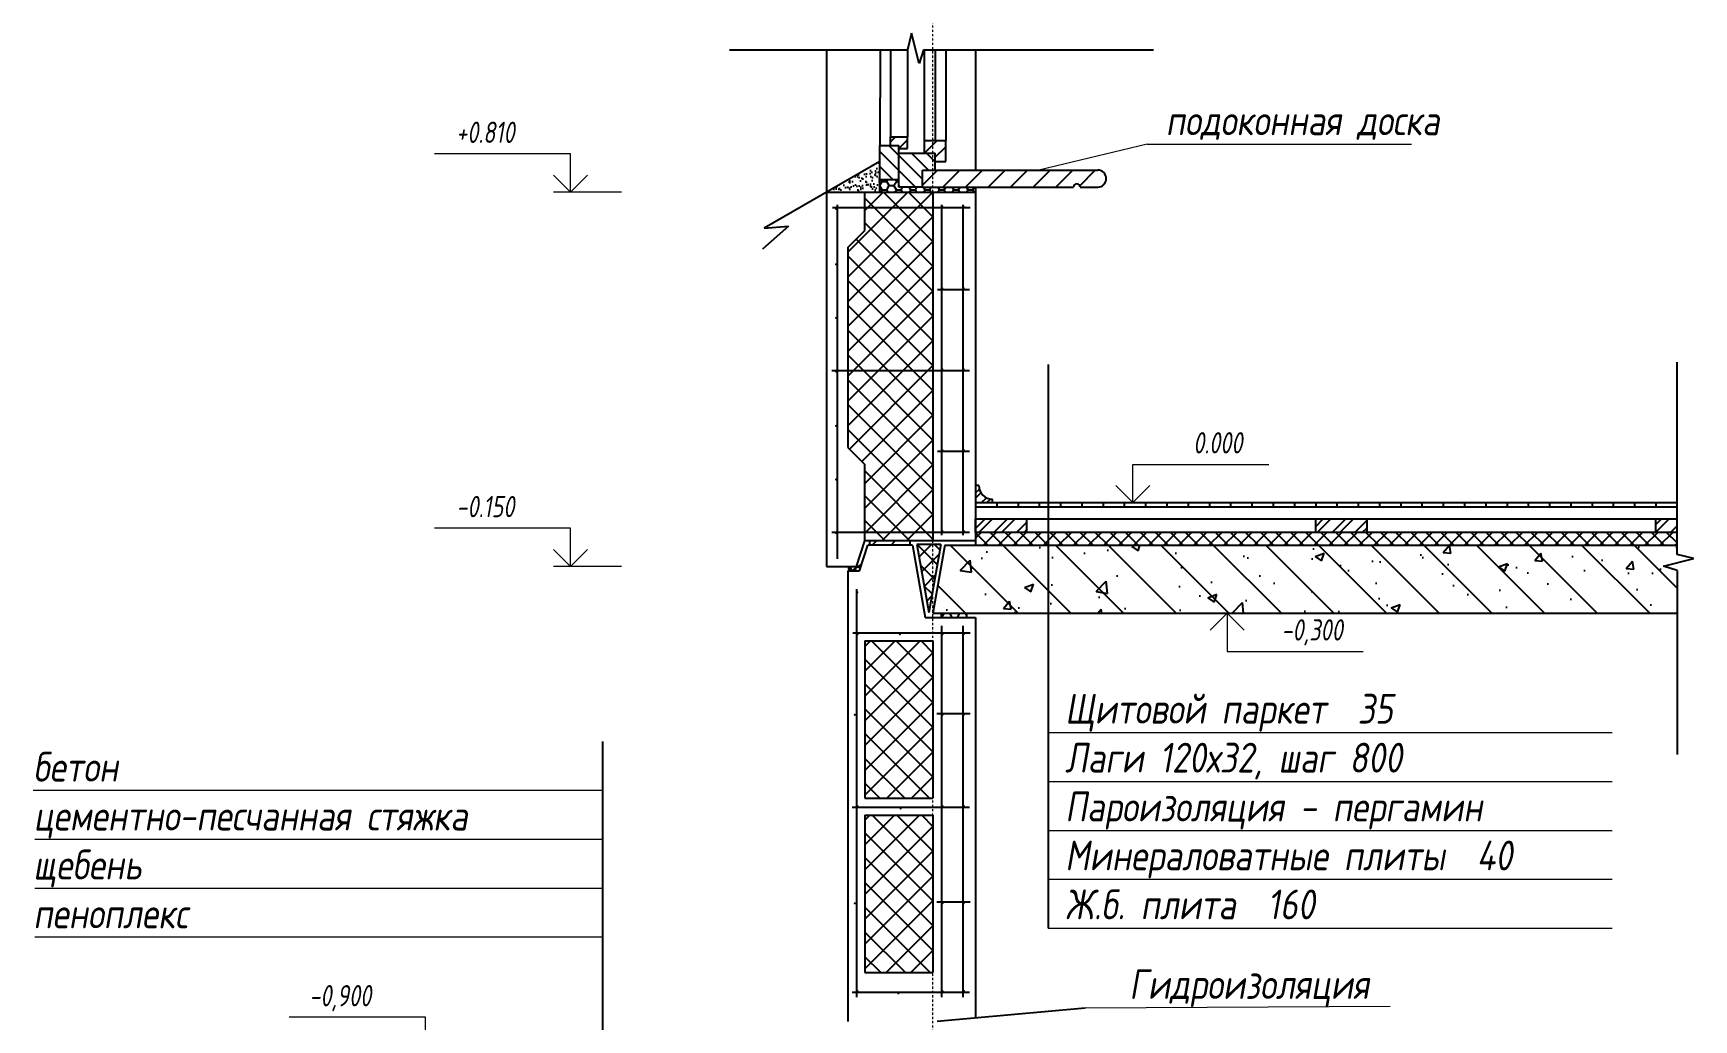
# Model space of a CAD drawing. Header units: millimetres. Extents: x -257254 to 390979, y -202328 to 355504.
# Drawn here: x 187879 to 207405, y 310860 to 322458 of the extents above; entities that cross this region are included whole.
import ezdxf
from ezdxf.enums import TextEntityAlignment as Align

# ---------------------------------------------------------------- set-up
doc = ezdxf.new("R2010")
doc.units = ezdxf.units.MM
doc.linetypes.add('DASHDOTX2', pattern=[50.8, 25.4, -12.7, 0, -12.7])
doc.layers.get('0').update_dxf_attribs({"lineweight": 25})
doc.layers.add('A-Wall-H', color=250, linetype='Continuous', lineweight=20)
doc.layers.add('RAZMER', color=250, linetype='Continuous', lineweight=13)
for name, color, linetype in [('АРМАТУРА', 134, 'Continuous'), ('ВЫНОСКИ_Р_СТ', 130, 'Continuous'), ('ГЕРМЕТИК', 50, 'Continuous'), ('ЛАГИ', 210, 'Continuous'), ('НЕНЕСУЩ_СТЕНЫ', 232, 'Continuous'), ('ОКНА_Р_СТ', 90, 'Continuous'), ('ПАРКЕТ', 30, 'Continuous'), ('ПЛИТЫ_ПЕРЕКРЫТИЯ', 10, 'Continuous'), ('ПОЛ', 250, 'Continuous'), ('ПРОКЛАДКА', 250, 'Continuous'), ('ПРОЁМЫ', 134, 'Continuous'), ('РАЗДЕЛИТ_ЛИНИИ', 60, 'Continuous'), ('СТЫКИ_ГОРИЗ', 190, 'Continuous'), ('УПРУГ_РЕЗ_ПРОКЛАДКА', 130, 'Continuous'), ('УТЕПЛИТЕЛЬ', 30, 'Continuous'), ('ШТРИХ_ПП', 20, 'Continuous'), ('ШТРИХ_УРП', 120, 'Continuous'), ('图框_标题栏属性', 1, 'Continuous')]:
    doc.layers.add(name, color=color, linetype=linetype)
doc.styles.add('SIMPLEX', font='simplex.shx', dxfattribs={"width": 0.8, "oblique": 10})
doc.styles.get("Standard").update_dxf_attribs({"font": 'GOST_Common.ttf'})

# ---------------------------------------------------------------- blocks, each defined once
blk = doc.blocks.new('OTM_LEVEL_2')
at = {"color": 0, "linetype": 'ByBlock'}
for p, q in [((6, 0), (6, 4.5)), ((6, 4.5), (22, 4.5)), ((6, 0), (4, 2)), ((6, 0), (8, 2)), ((0, 0), (8, 0))]:
    blk.add_line(p, q, dxfattribs=at)
at = {"linetype": 'ByBlock'}
blk.add_attdef('OTM_LEVEL', text='', height=2.5, dxfattribs=at).set_placement((20, 6), align=Align.MIDDLE)

msp = doc.modelspace()

# ---------------------------------------------------------------- hatches: boundary and pattern name
at = {"layer": 'ЛАГИ'}
h = msp.add_hatch(dxfattribs=at)
h.set_pattern_fill('ANSI32', color=0, scale=500, style=0)
h.set_pattern_definition([(45, (131372.34, 353260.46), (-132.58252, 132.58252), []), (45, (131460.73, 353260.46), (-132.58252, 132.58252), [])])
h.paths.add_polyline_path([(199558.89273, 316749.39287), (198958.89273, 316749.39287), (198958.89273, 316589.39287), (199558.89273, 316589.39287)])
h.paths.add_polyline_path([(203558.89273, 316749.39287), (202958.89273, 316749.39287), (202958.89273, 316589.39287), (203558.89273, 316589.39287)])
h.paths.add_polyline_path([(207208.89273, 316749.39287), (206958.89273, 316749.39287), (206958.89273, 316589.39287), (207208.89273, 316589.39287)])
at = {"layer": 'ОКНА_Р_СТ'}
h = msp.add_hatch(dxfattribs=at)
h.set_pattern_fill('ANSI31', color=0, scale=1000, style=0)
h.set_pattern_definition([(45, (131372.34, 368260.46), (-88.38835, 88.38835), [])])
h.paths.add_polyline_path([(198486.41682, 321048.26311), (198486.41682, 320948.26311), (198608.89273, 320948.26311), (198608.89273, 321198.26311), (198358.89273, 321198.26311), (198358.89273, 321048.26311)])
h.paths.add_polyline_path([(198058.89273, 321139.39287), (198058.89273, 321101.51718), (198158.89273, 321101.51718), (198158.89273, 321239.39287), (197958.89273, 321239.39287), (197958.89273, 321139.39287)])
h = msp.add_hatch(dxfattribs=at)
h.set_pattern_fill('ANSI31', color=0, scale=1000, angle=90, style=0)
h.set_pattern_definition([(135, (131372.34, 368260.46), (-88.38835, -88.38835), [])])
h.paths.add_polyline_path([(198058.89273, 320989.39287), (198058.89273, 321139.39287), (197833.89273, 321139.39287), (197833.89273, 320739.39287), (198058.89273, 320739.39287)])
h.paths.add_polyline_path([(198336.41682, 320848.26311), (198486.41682, 320848.26311), (198486.41682, 321048.26311), (198058.89273, 321048.26311), (198058.89273, 320989.39287), (198058.89273, 320648.26311), (198336.41682, 320648.26311)])
h = msp.add_hatch(dxfattribs=at)
h.set_pattern_fill('AR-SAND', color=0, scale=50, style=0)
h.set_pattern_definition([(37.5, (131372.34, 368260.46), (-3.14967, 96.34119), [0, -76, 0, -85, 0, -81.25]), (7.5, (131372.34, 368260.46), (88.48884, 141.1073), [0, -41, 0, -68.5, 0, -26.25]), (327.5, (131310.84, 368260.46), (155.70709, 0.28295), [0, -25, 0, -90, 0, -117.5]), (317.5, (131310.84, 368260.46), (150.30633, 43.88378), [0, -12.5, 0, -59, 0, -67.5])])
h.paths.add_polyline_path([(197833.89273, 320739.39287), (197833.89273, 320950.23679), (197208.89273, 320589.39287), (197833.89273, 320589.39287)])
h = msp.add_hatch(dxfattribs=at)
h.set_pattern_fill('ANSI31', color=0, scale=1500, style=0)
h.set_pattern_definition([(45, (131372.34, 368260.46), (-132.58252, 132.58252), [])])
h.paths.add_polyline_path([(200113.32787, 320648.26311, -1), (200188.32787, 320648.26311), (200396.87996, 320648.26311, 1), (200396.87996, 320848.26311), (198336.41682, 320848.26311), (198336.41682, 320648.26311)])
h = msp.add_hatch(dxfattribs=at)
h.set_pattern_fill('HONEY', color=0, scale=450, style=0)
h.set_pattern_definition([(0, (131372.34, 368260.46), (84.375, 48.71393), [56.25, -112.5]), (120, (131372.34, 368260.46), (-84.375, 48.71393), [56.25, -112.5]), (60, (131372.34, 368260.46), (2e-07, 97.427858), [-112.5, 56.25])])
h.paths.add_polyline_path([(198958.89273, 320589.39287), (198958.89273, 320648.26311), (198336.41682, 320648.26311), (198058.89273, 320648.26311), (198058.89273, 320739.39287), (197833.89273, 320739.39287), (197833.89273, 320589.39287)])
at = {"layer": 'ПАРКЕТ'}
h = msp.add_hatch(dxfattribs=at)
h.set_pattern_fill('ANSI32', color=0, scale=350, style=0)
h.set_pattern_definition([(45, (131372.34, 368260.46), (-92.80777, 92.80777), []), (45, (131434.21, 368260.46), (-92.80777, 92.80777), [])])
h.paths.add_polyline_path([(198998.89273, 317139.39287), (198958.89273, 317139.39287), (198958.89273, 316939.39287), (199158.89273, 316939.39287), (199158.89273, 316979.39287, -0.4142135624)])
at = {"layer": 'ПРОКЛАДКА'}
h = msp.add_hatch(dxfattribs=at)
h.set_pattern_fill('ANSI31', color=0, scale=1250, style=0)
h.set_pattern_definition([(45, (131372.34, 353260.46), (-110.48543, 110.48543), [])])
h.paths.add_polyline_path([(198192.69577, 316439.39287), (198192.69577, 316489.39287), (197717.69577, 316489.39287), (197717.69577, 316439.39287)])
at = {"layer": 'УТЕПЛИТЕЛЬ'}
h = msp.add_hatch(dxfattribs=at)
h.set_pattern_fill('ANSI37', color=0, scale=1650, style=0)
h.set_pattern_definition([(45, (131372.34, 353260.46), (-145.8408, 145.8408), []), (135, (131372.34, 353260.46), (-145.8408, -145.8408), [])])
h.paths.add_polyline_path([(197458.89273, 317586.86878), (197656.36864, 317389.39287), (197656.36864, 316489.39287), (198458.89273, 316489.39287), (198458.89273, 320589.39287), (197656.36864, 320589.39287), (197656.36864, 320136.86878), (197458.89273, 319939.39287)])
h = msp.add_hatch(dxfattribs=at)
h.set_pattern_fill('ANSI37', color=0, scale=1000, style=0)
h.set_pattern_definition([(45, (131372.34, 368260.46), (-88.38835, 88.38835), []), (135, (131372.34, 368260.46), (-88.38835, -88.38835), [])])
h.paths.add_polyline_path([(207208.89273, 316589.39287), (198958.89273, 316589.39287), (198958.89273, 316439.39287), (207208.89273, 316439.39287)])
h = msp.add_hatch(dxfattribs=at)
h.set_pattern_fill('ANSI37', color=0, scale=1150, style=0)
h.set_pattern_definition([(45, (131372.34, 353260.46), (-101.6466, 101.6466), []), (135, (131372.34, 353260.46), (-101.6466, -101.6466), [])])
h.paths.add_polyline_path([(198550.71393, 316448.07528), (198268.59076, 316448.07528), (198409.65234, 315648.07528)])
h = msp.add_hatch(dxfattribs=at)
h.set_pattern_fill('ANSI37', color=0, scale=1650, style=0)
h.set_pattern_definition([(45, (131372.34, 368260.46), (-145.84077, 145.84077), []), (135, (131372.34, 368260.46), (-145.84077, -145.84077), [])])
h.paths.add_polyline_path([(197658.89273, 313464.39287), (198458.89273, 313464.39287), (198458.89273, 315314.39287), (197658.89273, 315314.39287)])
h.paths.add_polyline_path([(198458.89273, 313264.39287), (197658.89273, 313264.39287), (197658.89273, 311414.39287), (198458.89273, 311414.39287)])
at = {"layer": 'ШТРИХ_ПП'}
h = msp.add_hatch(dxfattribs=at)
h.set_pattern_fill('AR-CONC', color=0, scale=150, style=0)
h.set_pattern_definition([(50, (131372.3, 368260.5), (1075.89, -94.128), [112.5, -1237.5]), (355, (131372.3, 368260.5), (-208.127, 1128.288), [90, -990]), (100.4514, (131462, 368252.6), (867.764, 1034.159), [95.61, -1051.713]), (46.1842, (131372.3, 368560.5), (1600.862, -248.279), [168.75, -1856.25]), (96.6356, (131505.7, 368539.8), (1401.994, 1461.177), [143.415, -1577.57]), (351.1842, (131372.3, 368560.5), (1401.993, 1461.178), [135, -1485]), (21, (131522.3, 368485.5), (895.361, -603.928), [112.5, -1237.5]), (326, (131522.3, 368485.5), (364.973, 1087.725), [90, -990]), (71.4514, (131597, 368435.1), (1260.334, 483.796), [95.61, -1051.713]), (37.5, (131372.34, 368260.46), (18.2398, 499.3408), [0, -978, 0, -1005, 0, -993.75]), (7.5, (131372.34, 368260.46), (394.6043, 591.6176), [0, -573, 0, -955.5, 0, -378.75]), (327.5, (131037.84, 368260.46), (800.7337, -33.8323), [0, -375, 0, -1170, 0, -1552.5]), (317.5, (130887.84, 368260.46), (874.779, 150.1575), [0, -487.5, 0, -777, 0, -1102.5])])
h.paths.add_polyline_path([(207208.89273, 316439.39287), (198599.95431, 316439.39287), (198458.89273, 315639.39287), (207208.89273, 315639.39287)])
h = msp.add_hatch(dxfattribs=at)
h.set_pattern_fill('ANSI31', color=0, scale=3500, angle=90, style=0)
h.set_pattern_definition([(135, (131372.34, 368260.46), (-309.3592, -309.3592), [])])
h.paths.add_polyline_path([(207208.89273, 316439.39287), (198599.95431, 316439.39287), (198458.89273, 315639.39287), (207208.89273, 315639.39287)])
at = {"layer": 'ШТРИХ_УРП'}
h = msp.add_hatch(dxfattribs=at)
h.set_pattern_fill('HONEY', color=0, scale=250, style=0)
h.set_pattern_definition([(0, (131372.34, 353260.46), (46.875, 27.063294), [31.25, -62.5]), (120, (131372.34, 353260.46), (-46.875, 27.063294), [31.25, -62.5]), (60, (131372.34, 353260.46), (1e-07, 54.126588), [-62.5, 31.25])])
h.paths.add_polyline_path([(197617.07458, 316206.65478), (197606.59072, 316209.18715), (197500.70744, 316139.39287), (197595.21986, 316139.39287)])
h = msp.add_hatch(dxfattribs=at)
h.set_pattern_fill('HONEY', color=0, scale=500, style=0)
h.set_pattern_definition([(0, (131372.34, 353260.46), (93.75, 54.126587), [62.5, -125]), (120, (131372.34, 353260.46), (-93.75, 54.126588), [62.5, -125]), (60, (131372.34, 353260.46), (2e-07, 108.253175), [-125, 62.5])])
h.paths.add_polyline_path([(198858.89273, 315639.39287), (198558.89273, 315639.39287), (198558.89273, 315589.39287), (198858.89273, 315589.39287)])

# ---------------------------------------------------------------- linework, layer by layer
at = {"layer": 'A-Wall-H'}
msp.add_lwpolyline([(200977.26575, 321153.83888), (199704.836, 320848.26311)], dxfattribs=at)
at = {"layer": 'RAZMER', "color": 0}
for p, q in [((200977.26575, 321153.83888), (204087.42961, 321153.83888)), ((199811.97443, 314236.37029), (206444.33413, 314236.37029)), ((199811.97443, 313661.37029), (206444.33413, 313661.37029)), ((194578.07742, 313554.81953), (187879.47206, 313554.81953)), ((199811.97443, 313086.37029), (206444.33413, 313086.37029)), ((194578.07742, 312979.81953), (187898.37665, 312979.81953)), ((199811.97443, 312511.37029), (206444.33413, 312511.37029)), ((194578.07742, 312404.81953), (187898.37665, 312404.81953)), ((194578.07742, 311829.81953), (187898.37665, 311829.81953)), ((199811.97443, 311936.37029), (206444.33413, 311936.37029)), ((203833.97142, 311014.86513), (200247.24496, 310996.74373))]:
    msp.add_line(p, q, dxfattribs=at)
at = {"layer": 'АРМАТУРА', "color": 0}
for p, q in [((197333.89273, 320439.2562), (197333.89273, 316280.05481)), ((198558.35118, 320439.2562), (198558.35118, 316558.46984)), ((198808.35118, 320439.2562), (198808.35118, 316558.46984)), ((198898.04759, 320405.50332), (197278.55839, 320405.50332)), ((198514.22894, 319444.05214), (198890.14749, 319444.05214)), ((197270.65828, 318494.05214), (198890.14749, 318494.05214)), ((198514.22894, 317544.05214), (198890.14749, 317544.05214)), ((197270.65828, 316594.05214), (198890.14749, 316594.05214)), ((197558.89273, 315922.7348), (197558.89273, 311125.96088)), ((198898.04759, 315405.50332), (197515.51451, 315405.50332)), ((198558.35118, 315492.32769), (198558.35118, 311125.96088)), ((198808.35118, 315492.32769), (198808.35118, 311125.96088)), ((198898.04759, 314458.33097), (198503.05043, 314458.33097)), ((197509.95699, 313357.95649), (198890.14749, 313357.95649)), ((198898.04759, 312241.75878), (198503.05043, 312241.75878)), ((197509.95699, 311184.55477), (198890.14749, 311184.55477))]:
    msp.add_line(p, q, dxfattribs=at)
at = {"layer": 'АРМАТУРА', "color": 0, "const_width": 12.5}
for points in [[(198563.92881, 320417.64404, 1), (198576.42881, 320417.64404, 1)], [(198814.66404, 320418.90736, 1), (198827.16404, 320418.90736, 1)], [(197313.66211, 320392.55194, 1), (197326.16211, 320392.55194, 1)], [(197313.66211, 319741.10076, 1), (197326.16211, 319741.10076, 1)], [(198563.92881, 319456.19287, 1), (198576.42881, 319456.19287, 1)], [(198814.66404, 319457.45618, 1), (198827.16404, 319457.45618, 1)], [(197313.66211, 319111.10076, 1), (197326.16211, 319111.10076, 1)], [(197313.66211, 318481.10076, 1), (197326.16211, 318481.10076, 1)], [(198563.92881, 318506.19287, 1), (198576.42881, 318506.19287, 1)], [(198814.66404, 318507.45618, 1), (198827.16404, 318507.45618, 1)], [(197313.72559, 317841.6975, 1), (197326.22559, 317841.6975, 1)], [(198563.92881, 317556.19287, 1), (198576.42881, 317556.19287, 1)], [(198814.66404, 317557.45618, 1), (198827.16404, 317557.45618, 1)], [(197313.72559, 317211.6975, 1), (197326.22559, 317211.6975, 1)], [(197313.72559, 316581.6975, 1), (197326.22559, 316581.6975, 1)], [(198563.92881, 316606.19287, 1), (198576.42881, 316606.19287, 1)], [(198814.66404, 316607.45618, 1), (198827.16404, 316607.45618, 1)], [(197564.67993, 315884.25743, 1), (197577.17993, 315884.25743, 1)], [(197565.14407, 315392.54886, 1), (197577.64407, 315392.54886, 1)], [(198063.6317, 315392.29069, 1), (198076.1317, 315392.29069, 1)], [(198564.60251, 315392.54886, 1), (198577.10251, 315392.54886, 1)], [(198814.69681, 315393.49196, 1), (198827.19681, 315393.49196, 1)], [(197533.67334, 314445.37651, 1), (197546.17334, 314445.37651, 1)], [(198564.60251, 314445.37651, 1), (198577.10251, 314445.37651, 1)], [(198814.69681, 314446.31961, 1), (198827.19681, 314446.31961, 1)], [(197565.34884, 313370.98004, 1), (197577.84884, 313370.98004, 1)], [(198072.15841, 313343.63627, 1), (198084.65841, 313343.63627, 1)], [(198564.80729, 313370.98004, 1), (198577.30729, 313370.98004, 1)], [(198817.94449, 313369.78691, 1), (198830.44449, 313369.78691, 1)], [(197533.67334, 312228.80432, 1), (197546.17334, 312228.80432, 1)], [(198564.60251, 312228.80432, 1), (198577.10251, 312228.80432, 1)], [(198814.69681, 312229.74742, 1), (198827.19681, 312229.74742, 1)], [(197565.34884, 311197.57832, 1), (197577.84884, 311197.57832, 1)], [(198044.52032, 311170.6627, 1), (198057.02032, 311170.6627, 1)], [(198564.80729, 311197.57832, 1), (198577.30729, 311197.57832, 1)], [(198817.94449, 311196.38519, 1), (198830.44449, 311196.38519, 1)]]:
    msp.add_lwpolyline(points, format="xyb", close=True, dxfattribs=at)
at = {"layer": 'ВЫНОСКИ_Р_СТ', "color": 0}
for p, q in [((199811.97443, 318562.98244), (199811.97443, 311936.37029)), ((194578.07742, 308610.02226), (194578.07742, 314129.81953)), ((200247.24496, 310996.74373), (198508.89273, 310839.39287))]:
    msp.add_line(p, q, dxfattribs=at)
at = {"layer": 'ГЕРМЕТИК', "color": 0, "const_width": 25}
msp.add_lwpolyline([(197468.54522, 316163.83096, 1), (197493.54522, 316163.83096, 1)], format="xyb", close=True, dxfattribs=at)
at = {"layer": 'ЛАГИ', "color": 0}
for points in [[(198958.89273, 316749.39287), (199558.89273, 316749.39287), (199558.89273, 316589.39287), (198958.89273, 316589.39287)], [(202958.89273, 316749.39287), (203558.89273, 316749.39287), (203558.89273, 316589.39287), (202958.89273, 316589.39287)]]:
    msp.add_lwpolyline(points, close=True, dxfattribs=at)
msp.add_lwpolyline([(207208.89273, 316589.39287), (206958.89273, 316589.39287), (206958.89273, 316749.39287), (207208.89273, 316749.39287)], dxfattribs=at)
at = {"layer": 'НЕНЕСУЩ_СТЕНЫ', "color": 0}
for p, q in [((198958.89273, 320648.26311), (198958.89273, 320589.39287)), ((197208.89273, 320589.39287), (197208.89273, 316189.39287)), ((197208.89273, 320589.39287), (198958.89273, 320589.39287)), ((197656.36864, 320136.86878), (197656.36864, 320589.39287)), ((198458.89273, 320589.39287), (198458.89273, 316489.39287)), ((198958.89273, 320589.39287), (198958.89273, 316489.39287)), ((197458.89273, 319939.39287), (197656.36864, 320136.86878)), ((197458.89273, 319939.39287), (197458.89273, 317586.86878)), ((197458.89273, 317586.86878), (197656.36864, 317389.39287)), ((197656.36864, 316489.39287), (197656.36864, 317389.39287)), ((197458.89273, 316139.39287), (197458.89273, 310839.39287)), ((198958.89273, 315589.39287), (198958.89273, 310880.12563)), ((197658.89273, 315314.39287), (197658.89273, 313464.39287)), ((197658.89273, 315314.39287), (198458.89273, 315314.39287)), ((198458.89273, 315314.39287), (198458.89273, 313464.39287)), ((197658.89273, 313464.39287), (198458.89273, 313464.39287)), ((197658.89273, 313264.39287), (198458.89273, 313264.39287)), ((197658.89273, 313264.39287), (197658.89273, 311414.39287)), ((198458.89273, 313264.39287), (198458.89273, 311414.39287)), ((197658.89273, 311414.39287), (198458.89273, 311414.39287))]:
    msp.add_line(p, q, dxfattribs=at)
at = {"layer": 'ОКНА_Р_СТ', "color": 0}
for p, q in [((197839.67639, 322261.42219), (197833.89273, 321139.39287)), ((197958.89273, 322261.42219), (197958.89273, 321239.39287)), ((198158.89273, 322261.42219), (198158.89273, 321239.39287)), ((198358.89273, 321198.26311), (198358.89273, 322261.42219)), ((198483.89273, 322261.42219), (198483.89273, 321198.26311)), ((198608.89273, 322261.42219), (198608.89273, 321198.26311)), ((197958.89273, 321239.39287), (198158.89273, 321239.39287)), ((197958.89273, 321139.39287), (197958.89273, 321239.39287)), ((198158.89273, 321101.51718), (198158.89273, 321239.39287)), ((198358.89273, 321048.26311), (198358.89273, 321198.26311)), ((198358.89273, 321198.26311), (198608.89273, 321198.26311)), ((198608.89273, 320948.26311), (198608.89273, 321198.26311)), ((197833.89273, 320739.39287), (197833.89273, 321139.39287)), ((197833.89273, 321139.39287), (198058.89273, 321139.39287)), ((198058.89273, 320989.39287), (198058.89273, 321139.39287)), ((198058.89273, 321101.51718), (198158.89273, 321101.51718)), ((198058.89273, 321048.26311), (198486.41682, 321048.26311)), ((198486.41682, 320848.26311), (198486.41682, 321048.26311)), ((197833.89273, 320950.23679), (196472.92915, 320164.4841)), ((198058.89273, 320648.26311), (198058.89273, 320989.39287)), ((198336.41682, 320648.26311), (198336.41682, 320848.26311)), ((198336.41682, 320848.26311), (200396.87996, 320848.26311)), ((198486.41682, 320948.26311), (198608.89273, 320948.26311)), ((197833.89273, 320589.39287), (197833.89273, 320739.39287)), ((197833.89273, 320739.39287), (198058.89273, 320739.39287)), ((198336.41682, 320648.26311), (198058.89273, 320648.26311)), ((198336.41682, 320648.26311), (200113.32787, 320648.26311)), ((200188.32787, 320648.26311), (200396.87996, 320648.26311)), ((196760.20447, 320189.72587), (196454.12958, 319917.793)), ((196472.92915, 320164.4841), (196760.20447, 320189.72587))]:
    msp.add_line(p, q, dxfattribs=at)
for centre, radius, start, end in [((200396.87996, 320748.26311), 100, 270, 90), ((200150.82787, 320648.26311), 37.5, 0, 180)]:
    msp.add_arc(centre, radius, start, end, dxfattribs=at)
at = {"layer": 'ПАРКЕТ', "color": 0}
for p, q in [((199208.89273, 316939.39287), (199208.89273, 316889.39287)), ((199458.89273, 316939.39287), (199458.89273, 316889.39287)), ((199708.89273, 316939.39287), (199708.89273, 316889.39287)), ((199958.89273, 316939.39287), (199958.89273, 316889.39287)), ((200208.89273, 316939.39287), (200208.89273, 316889.39287)), ((200458.89273, 316939.39287), (200458.89273, 316889.39287)), ((200708.89273, 316939.39287), (200708.89273, 316889.39287)), ((200958.89273, 316939.39287), (200958.89273, 316889.39287)), ((201208.89273, 316939.39287), (201208.89273, 316889.39287)), ((201458.89273, 316939.39287), (201458.89273, 316889.39287)), ((201708.89273, 316939.39287), (201708.89273, 316889.39287)), ((201958.89273, 316939.39287), (201958.89273, 316889.39287)), ((202208.89273, 316939.39287), (202208.89273, 316889.39287)), ((202458.89273, 316939.39287), (202458.89273, 316889.39287)), ((202708.89273, 316939.39287), (202708.89273, 316889.39287)), ((202958.89273, 316939.39287), (202958.89273, 316889.39287)), ((203208.89273, 316939.39287), (203208.89273, 316889.39287)), ((203458.89273, 316939.39287), (203458.89273, 316889.39287)), ((203708.89273, 316939.39287), (203708.89273, 316889.39287)), ((203958.89273, 316939.39287), (203958.89273, 316889.39287)), ((204208.89273, 316939.39287), (204208.89273, 316889.39287)), ((204458.89273, 316939.39287), (204458.89273, 316889.39287)), ((204708.89273, 316939.39287), (204708.89273, 316889.39287)), ((204958.89273, 316939.39287), (204958.89273, 316889.39287)), ((205208.89273, 316939.39287), (205208.89273, 316889.39287)), ((205458.89273, 316939.39287), (205458.89273, 316889.39287)), ((205708.89273, 316939.39287), (205708.89273, 316889.39287)), ((205958.89273, 316939.39287), (205958.89273, 316889.39287)), ((206208.89273, 316939.39287), (206208.89273, 316889.39287)), ((206458.89273, 316939.39287), (206458.89273, 316889.39287)), ((206708.89273, 316939.39287), (206708.89273, 316889.39287)), ((206958.89273, 316939.39287), (206958.89273, 316889.39287)), ((198958.89273, 316889.39287), (207208.89273, 316889.39287)), ((198958.89273, 316749.39287), (207208.89273, 316749.39287))]:
    msp.add_line(p, q, dxfattribs=at)
msp.add_lwpolyline([(198998.89273, 317139.39287), (198958.89273, 317139.39287), (198958.89273, 316939.39287), (199158.89273, 316939.39287), (199158.89273, 316979.39287)], dxfattribs=at)
msp.add_arc((199158.89273, 317139.39287), 160, 180, 270, dxfattribs=at)
at = {"layer": 'ПЛИТЫ_ПЕРЕКРЫТИЯ', "color": 0}
for p, q in [((198599.95431, 316439.39287), (198458.89273, 315639.39287)), ((198599.95431, 316439.39287), (207208.89273, 316439.39287)), ((198458.89273, 315639.39287), (207208.89273, 315639.39287))]:
    msp.add_line(p, q, dxfattribs=at)
at = {"layer": 'ПОЛ', "color": 0}
msp.add_line((198958.89273, 316939.39287), (207208.89273, 316939.39287), dxfattribs=at)
at = {"layer": 'ПРОКЛАДКА', "color": 0}
for p, q in [((197717.69577, 316439.39287), (197717.69577, 316489.39287)), ((198192.69577, 316439.39287), (198192.69577, 316489.39287))]:
    msp.add_line(p, q, dxfattribs=at)
at = {"layer": 'ПРОЁМЫ', "color": 0}
for p, q in [((197208.89273, 322261.42219), (197208.89273, 320589.39287)), ((198958.89273, 322261.42219), (198958.89273, 320848.26311))]:
    msp.add_line(p, q, dxfattribs=at)
at = {"layer": 'РАЗДЕЛИТ_ЛИНИИ', "color": 0}
for p, q in [((198206.96141, 322457.46055), (198158.89273, 322261.42219)), ((198298.12631, 322101.57343), (198206.96141, 322457.46055)), ((196068.37639, 322261.42219), (198158.89273, 322261.42219)), ((198347.85253, 322261.42219), (198298.12631, 322101.57343)), ((198347.85253, 322261.42219), (201051.07523, 322261.42219)), ((207208.89273, 316330.33159), (207208.89273, 318590.56098)), ((207404.9311, 316282.2629), (207208.89273, 316330.33159)), ((207049.04397, 316191.098), (207404.9311, 316282.2629)), ((207208.89273, 316141.37178), (207049.04397, 316191.098)), ((207208.89273, 316141.37178), (207208.89273, 313979.72993))]:
    msp.add_line(p, q, dxfattribs=at)
at = {"layer": 'СТЫКИ_ГОРИЗ', "color": 0}
for p, q in [((197558.89273, 316189.39287), (197656.36864, 316489.39287)), ((197595.21986, 316139.39287), (197692.69577, 316439.39287)), ((198958.89273, 316489.39287), (197656.36864, 316489.39287)), ((198219.35037, 316439.39287), (197692.69577, 316439.39287)), ((198219.35037, 316439.39287), (198369.2283, 315589.39287)), ((197208.89273, 316189.39287), (197558.89273, 316189.39287)), ((197458.89273, 316139.39287), (197595.21986, 316139.39287)), ((198369.2283, 315589.39287), (198958.89273, 315589.39287))]:
    msp.add_line(p, q, dxfattribs=at)
at = {"layer": 'УПРУГ_РЕЗ_ПРОКЛАДКА', "color": 0}
for p, q in [((197606.59072, 316209.18715), (197500.70744, 316139.39287)), ((197606.59072, 316209.18715), (197617.07458, 316206.65478)), ((198558.89273, 315589.39287), (198558.89273, 315639.39287)), ((198858.89273, 315589.39287), (198858.89273, 315639.39287))]:
    msp.add_line(p, q, dxfattribs=at)
at = {"layer": 'УТЕПЛИТЕЛЬ', "color": 0}
for p, q in [((207208.89273, 316589.39287), (198958.89273, 316589.39287)), ((198958.89273, 316589.39287), (198958.89273, 316439.39287)), ((198268.59076, 316448.07528), (198409.65234, 315648.07528)), ((198550.71393, 316448.07528), (198268.59076, 316448.07528)), ((198550.71393, 316448.07528), (198409.65234, 315648.07528))]:
    msp.add_line(p, q, dxfattribs=at)
at = {"layer": '图框_标题栏属性', "color": 0, "linetype": 'DASHDOTX2', "lineweight": 18}
msp.add_line((198458.89273, 299060.13628), (198458.89273, 353490.27095), dxfattribs=at)

# ---------------------------------------------------------------- block references
at = {"layer": 'RAZMER'}
ref = msp.add_blockref('OTM_LEVEL_2', (194796.77984, 320589.39287), dxfattribs=dict(at, xscale=-100, yscale=100, zscale=5))
ref.add_attrib('OTM_LEVEL', '+0.810', dxfattribs={"layer": '0', "color": 0, "linetype": 'ByBlock', "height": 250, "oblique": 10, "width": 0.8}).set_placement((193196.77804, 321168.20929), align=Align.CENTER)
ref = msp.add_blockref('OTM_LEVEL_2', (200208.89273, 316939.39287), dxfattribs=dict(at, xscale=100, yscale=100, zscale=5))
ref.add_attrib('OTM_LEVEL', '0.000', dxfattribs={"layer": '0', "color": 0, "linetype": 'ByBlock', "height": 250, "oblique": 10, "width": 0.8}).set_placement((201808.89606, 317518.20504), align=Align.CENTER)
ref = msp.add_blockref('OTM_LEVEL_2', (194796.77984, 316189.39287), dxfattribs=dict(at, xscale=-100, yscale=100, zscale=5))
ref.add_attrib('OTM_LEVEL', '-0.150', dxfattribs={"layer": '0', "color": 0, "linetype": 'ByBlock', "height": 250, "oblique": 10, "width": 0.8}).set_placement((193196.77804, 316768.20929), align=Align.CENTER)
ref = msp.add_blockref('OTM_LEVEL_2', (201317.5245, 315639.39287), dxfattribs=dict(at, xscale=100, yscale=-100, zscale=5))
ref.add_attrib('OTM_LEVEL', '-0,300', dxfattribs={"layer": '0', "color": 0, "linetype": 'ByBlock', "height": 250, "oblique": 10, "width": 0.8}).set_placement((202917.52617, 315318.21135), align=Align.CENTER)
ref = msp.add_blockref('OTM_LEVEL_2', (193090.27931, 310439.39287), dxfattribs=dict(at, xscale=-100, yscale=100, zscale=5))
ref.add_attrib('OTM_LEVEL', '-0,900', dxfattribs={"layer": '0', "color": 0, "linetype": 'ByBlock', "height": 250, "oblique": 10, "width": 0.8}).set_placement((191490.27751, 311018.20929), align=Align.CENTER)

# ---------------------------------------------------------------- texts
at = {"layer": 'RAZMER', "color": 0, "style": 'SIMPLEX', "oblique": 10, "width": 0.8}
for s, p in [('подоконная доска ', (201195.26741, 321153.83888)), ('Щитовой паркет  35', (200011.97443, 314236.37029)), ('бетон', (187879.47206, 313554.81953)), ('Лаги 120х32, шаг 800', (200011.97443, 313661.37029)), ('Пароизоляция - пергамин', (200011.97443, 313086.37029)), ('цементно-песчанная стяжка ', (187886.21753, 312979.81953)), ('щебень ', (187879.47206, 312404.81953)), ('Минераловатные плиты  40', (200011.97443, 312511.37029)), ('Ж.б. плита  160', (200011.97443, 311936.37029)), ('пеноплекс', (187879.47206, 311829.81953)), ('Гидроизоляция', (200766.08666, 310999.3651))]:
    msp.add_text(s, height=350, dxfattribs=at).set_placement(p, align=Align.BOTTOM_LEFT)

doc.saveas('drawing.dxf')
